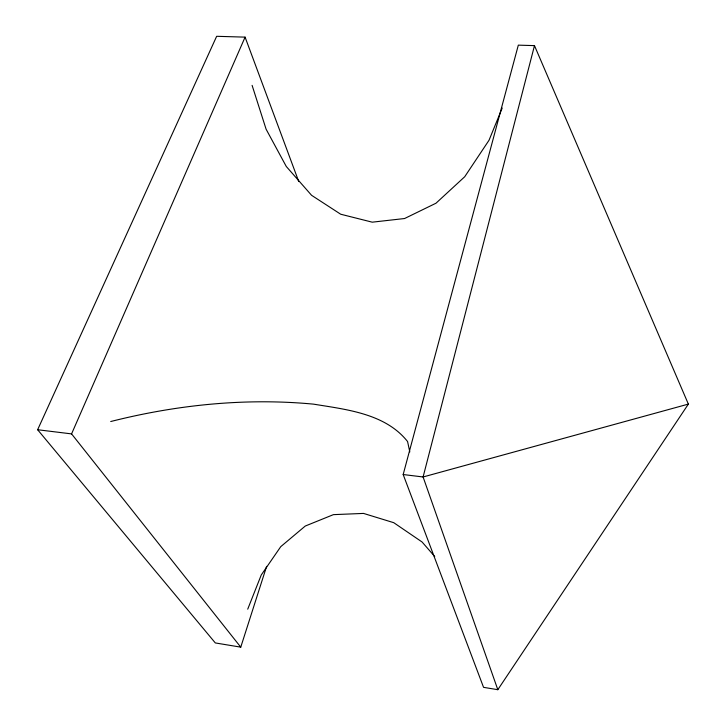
<?xml version="1.0" encoding="UTF-8"?>
<svg xmlns="http://www.w3.org/2000/svg" width="726" height="726" viewBox="0 0 726 726"><rect width="100%" height="100%" fill="white"/><g stroke="black" fill="none" stroke-linecap="round" stroke-linejoin="round"><path stroke-width="1.09" d="M534.481 45.62L423.095 476.973L497.818 689.7L483.552 687.34L403.175 474.532L518.319 45.148L534.481 45.62L688.366 404.101L497.818 689.7M298.74 181.527L245.089 37.135L216.657 36.3L37.634 429.738L215.313 642.937L240.76 647.147L266.623 566.344M247.72 609.178L261.251 574.983L280.753 546.651L305.265 526.041L333.415 514.643L363.535 513.418L393.746 522.684L422.069 541.986L434.72 556.506M502.22 108.047L489.015 140.263L464.713 176.745L435.99 203.216L404.582 218.526L372.247 222.174L340.703 214.224L311.563 195.294L286.271 166.463L266.097 129.192L252.103 85.359M240.76 647.147L71.575 433.894L245.089 37.135M688.366 404.101L423.095 476.973L403.175 474.532M110.724 421.525C176.781 404.781 245.588 397.721 313.55 404.146C346.456 409.537 385.352 413.502 407.567 441.526L409.8 451.935M37.634 429.738L71.575 433.894"/></g></svg>
